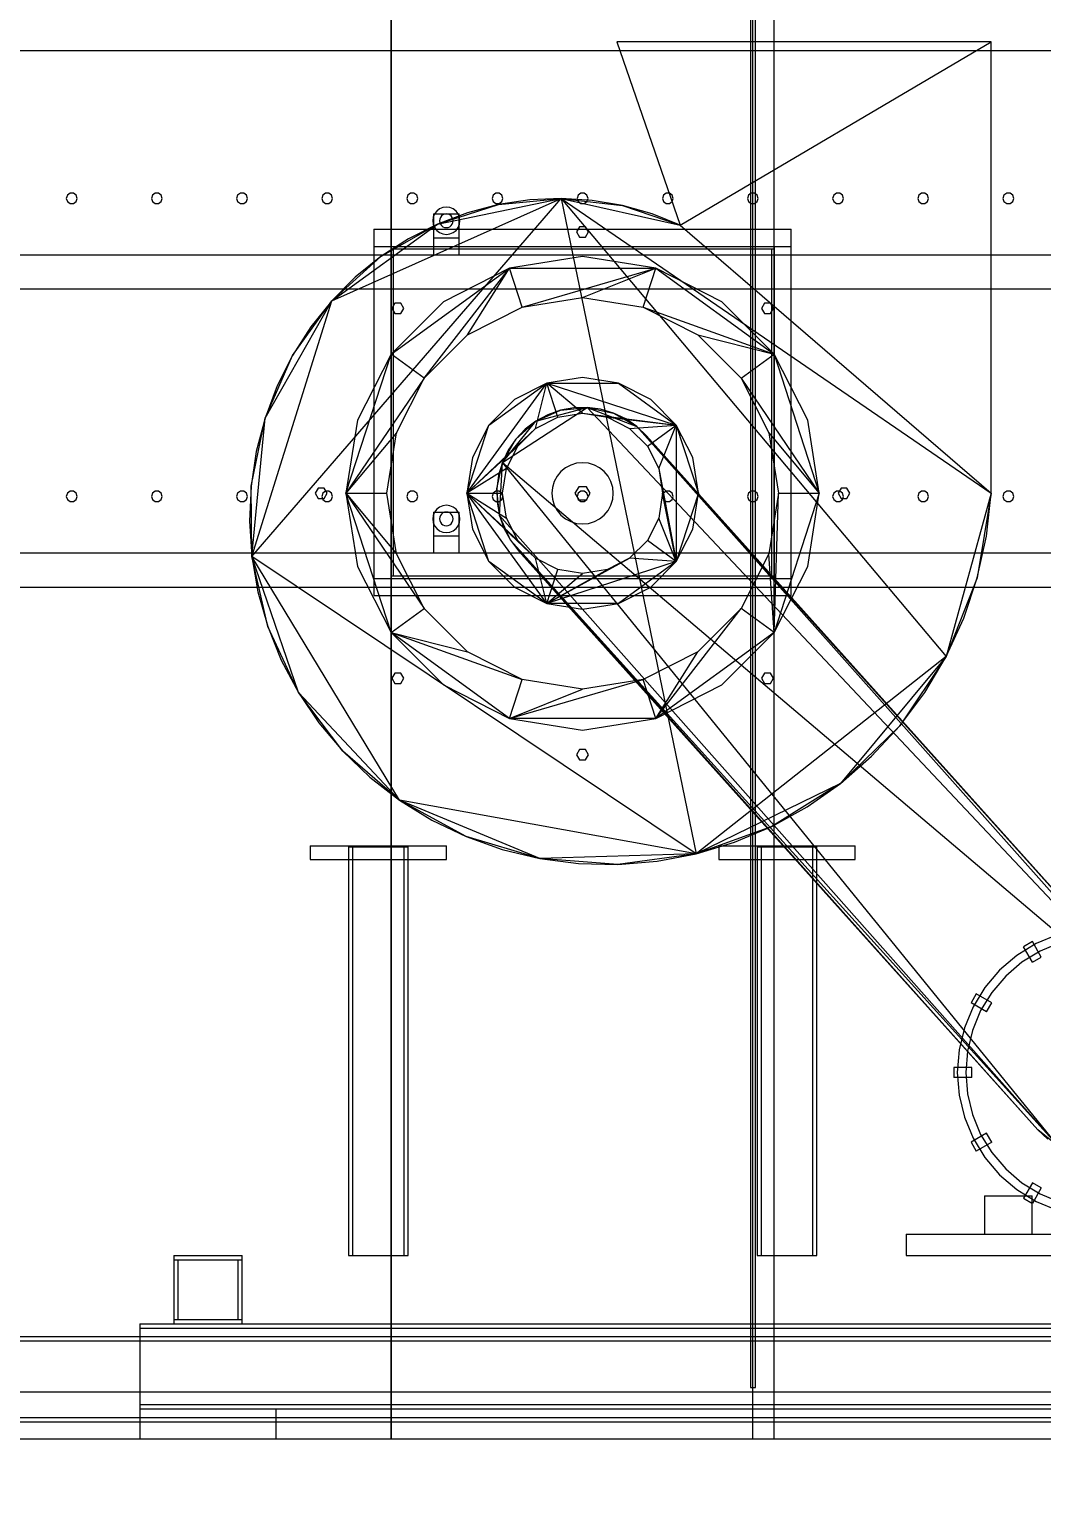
# Model space of a CAD drawing. Header units: millimetres. Extents: x -1970 to 59977, y -50268 to 6837.
# Drawn here: x 51989 to 53179, y -56 to 1655 of the extents above; entities that cross this region are included whole.
import ezdxf

# ---------------------------------------------------------------- set-up
doc = ezdxf.new("R2010")
doc.units = ezdxf.units.MM
for name, color, linetype, lineweight in [('COTAS_O', 1, 'Continuous', 0), ('COTAS_P', 1, 'Continuous', 0), ('lateral_secador', 7, 'Continuous', 0)]:
    doc.layers.add(name, color=color, linetype=linetype, lineweight=lineweight)
doc.dimstyles.new('R19_100', dxfattribs={"dimtxt": 250, "dimasz": 150, "dimexe": 150, "dimexo": 80, "dimgap": 100, "dimtad": 1, "dimtih": 1, "dimtoh": 1, "dimdsep": 46, "dimcen": 0.09, "dimadec": 0, "dimazin": 0, "dimtfac": 1, "dimtdec": 4, "dimtofl": 0, "dimtmove": 0, "dimatfit": 3, "dimfxl": 1, "dimtolj": 1, "dimtzin": 0, "dimarcsym": 0})

# ---------------------------------------------------------------- blocks, each defined once
blk = doc.blocks.new('*D22')
at = {"layer": 'COTAS_O', "color": 0, "lineweight": -2, "transparency": 16777216}
for p, q in [((38839.3, -80), (38839.3, -1050)), ((58839.3, -80), (58839.3, -1050)), ((38989.3, -900), (58689.3, -900))]:
    blk.add_line(p, q, dxfattribs=at)
at = {"layer": 'COTAS_O', "color": 0, "transparency": 16777216}
for points in [[(38989.3, -875), (38989.3, -925), (38839.3, -900)], [(58689.3, -875), (58689.3, -925), (58839.3, -900)]]:
    blk.add_solid(points, dxfattribs=at)
at = {"layer": 'Defpoints', "color": 0, "transparency": 16777216}
for p in [(38839.3, 0), (58839.3, 0), (58839.3, -900)]:
    blk.add_point(p, dxfattribs=at)
blk = doc.blocks.new('*D24')
at = {"layer": 'COTAS_P', "color": 0, "lineweight": -2, "transparency": 16777216}
for p, q in [((112.7, -80), (112.7, -2650)), ((59977.3, -80), (59977.3, -2650)), ((262.7, -2500), (59827.3, -2500))]:
    blk.add_line(p, q, dxfattribs=at)
at = {"layer": 'COTAS_P', "color": 0, "transparency": 16777216}
for points in [[(262.7, -2475), (262.7, -2525), (112.7, -2500)], [(59827.3, -2475), (59827.3, -2525), (59977.3, -2500)]]:
    blk.add_solid(points, dxfattribs=at)
at = {"layer": 'Defpoints', "color": 0, "transparency": 16777216}
for p in [(112.7, 0), (59977.3, 0), (59977.3, -2500)]:
    blk.add_point(p, dxfattribs=at)

msp = doc.modelspace()

# ---------------------------------------------------------------- linework, layer by layer
at = {"layer": 'lateral_secador'}
for p, q in [((52414.253, 0), (52414.253, 2925)), ((52414.253, 2925), (52414.253, 1400)), ((52836.253, 2925), (52836.253, 60)), ((52839.253, 0), (52839.253, 2925)), ((52839.253, 1400), (52839.253, 2925)), ((52842.253, 60), (52842.253, 2925)), ((52864.253, 0), (52864.253, 2925)), ((52864.253, 1400), (52864.253, 2925)), ((39189.253, 1630), (58489.253, 1630)), ((53119.253, 1640), (52679.253, 1640)), ((52679.253, 1640), (52753.83, 1424.797)), ((52753.83, 1424.797), (53119.253, 1640)), ((53119.253, 1110), (53119.253, 1640)), ((52034.116, 1460.082), (52032.903, 1456.35)), ((52032.903, 1456.35), (52034.116, 1452.618)), ((52037.291, 1462.389), (52034.116, 1460.082)), ((52041.215, 1462.389), (52037.291, 1462.389)), ((52044.39, 1460.082), (52041.215, 1462.389)), ((52045.603, 1456.35), (52044.39, 1460.082)), ((52044.39, 1452.618), (52045.603, 1456.35)), ((52134.116, 1460.082), (52132.903, 1456.35)), ((52132.903, 1456.35), (52134.116, 1452.618)), ((52137.291, 1462.389), (52134.116, 1460.082)), ((52141.215, 1462.389), (52137.291, 1462.389)), ((52144.39, 1460.082), (52141.215, 1462.389)), ((52145.603, 1456.35), (52144.39, 1460.082)), ((52144.39, 1452.618), (52145.603, 1456.35)), ((52234.116, 1460.082), (52232.903, 1456.35)), ((52232.903, 1456.35), (52234.116, 1452.618)), ((52237.291, 1462.389), (52234.116, 1460.082)), ((52241.215, 1462.389), (52237.291, 1462.389)), ((52244.39, 1460.082), (52241.215, 1462.389)), ((52245.603, 1456.35), (52244.39, 1460.082)), ((52244.39, 1452.618), (52245.603, 1456.35)), ((52250.884, 1035.68), (52614.034, 1456.166)), ((52334.116, 1460.082), (52332.903, 1456.35)), ((52332.903, 1456.35), (52334.116, 1452.618)), ((52337.291, 1462.389), (52334.116, 1460.082)), ((52341.215, 1462.389), (52337.291, 1462.389)), ((52344.39, 1460.082), (52341.215, 1462.389)), ((52345.603, 1456.35), (52344.39, 1460.082)), ((52344.39, 1452.618), (52345.603, 1456.35)), ((52344.721, 1336.003), (52614.034, 1456.166)), ((52434.116, 1460.082), (52432.903, 1456.35)), ((52432.903, 1456.35), (52434.116, 1452.618)), ((52437.291, 1462.389), (52434.116, 1460.082)), ((52441.215, 1462.389), (52437.291, 1462.389)), ((52444.39, 1460.082), (52441.215, 1462.389)), ((52445.603, 1456.35), (52444.39, 1460.082)), ((52444.39, 1452.618), (52445.603, 1456.35)), ((52468.792, 1426.139), (52614.034, 1456.166)), ((52534.116, 1460.082), (52532.903, 1456.35)), ((52532.903, 1456.35), (52534.116, 1452.618)), ((52537.291, 1462.389), (52534.116, 1460.082)), ((52541.215, 1462.389), (52537.291, 1462.389)), ((52540.439, 1449.018), (52614.034, 1456.166)), ((52544.39, 1460.082), (52541.215, 1462.389)), ((52545.603, 1456.35), (52544.39, 1460.082)), ((52544.39, 1452.618), (52545.603, 1456.35)), ((52614.034, 1456.166), (52577.205, 1454.562)), ((52614.034, 1456.166), (52686.226, 1447.791)), ((52650.511, 1453.878), (52614.034, 1456.166)), ((52614.034, 1456.166), (52753.83, 1424.797)), ((52614.034, 1456.166), (53119.253, 1110)), ((52614.034, 1456.166), (53066.161, 918.439)), ((52614.034, 1456.166), (52772.691, 686.788)), ((52634.116, 1460.082), (52632.903, 1456.35)), ((52632.903, 1456.35), (52634.116, 1452.618)), ((52637.291, 1462.389), (52634.116, 1460.082)), ((52641.215, 1462.389), (52637.291, 1462.389)), ((52644.39, 1460.082), (52641.215, 1462.389)), ((52645.603, 1456.35), (52644.39, 1460.082)), ((52644.39, 1452.618), (52645.603, 1456.35)), ((52734.116, 1460.082), (52732.903, 1456.35)), ((52732.903, 1456.35), (52734.116, 1452.618)), ((52737.291, 1462.389), (52734.116, 1460.082)), ((52741.215, 1462.389), (52737.291, 1462.389)), ((52744.39, 1460.082), (52741.215, 1462.389)), ((52745.603, 1456.35), (52744.39, 1460.082)), ((52744.39, 1452.618), (52745.603, 1456.35)), ((52834.116, 1460.082), (52832.903, 1456.35)), ((52832.903, 1456.35), (52834.116, 1452.618)), ((52837.291, 1462.389), (52834.116, 1460.082)), ((52841.215, 1462.389), (52837.291, 1462.389)), ((52844.39, 1460.082), (52841.215, 1462.389)), ((52845.603, 1456.35), (52844.39, 1460.082)), ((52844.39, 1452.618), (52845.603, 1456.35)), ((52934.116, 1460.082), (52932.903, 1456.35)), ((52932.903, 1456.35), (52934.116, 1452.618)), ((52937.291, 1462.389), (52934.116, 1460.082)), ((52941.215, 1462.389), (52937.291, 1462.389)), ((52944.39, 1460.082), (52941.215, 1462.389)), ((52945.603, 1456.35), (52944.39, 1460.082)), ((52944.39, 1452.618), (52945.603, 1456.35)), ((53034.116, 1460.082), (53032.903, 1456.35)), ((53032.903, 1456.35), (53034.116, 1452.618)), ((53037.291, 1462.389), (53034.116, 1460.082)), ((53041.215, 1462.389), (53037.291, 1462.389)), ((53044.39, 1460.082), (53041.215, 1462.389)), ((53045.603, 1456.35), (53044.39, 1460.082)), ((53044.39, 1452.618), (53045.603, 1456.35)), ((53134.116, 1460.082), (53132.903, 1456.35)), ((53132.903, 1456.35), (53134.116, 1452.618)), ((53137.291, 1462.389), (53134.116, 1460.082)), ((53141.215, 1462.389), (53137.291, 1462.389)), ((53144.39, 1460.082), (53141.215, 1462.389)), ((53145.603, 1456.35), (53144.39, 1460.082)), ((53144.39, 1452.618), (53145.603, 1456.35)), ((52034.116, 1452.618), (52037.291, 1450.311)), ((52037.291, 1450.311), (52041.215, 1450.311)), ((52041.215, 1450.311), (52044.39, 1452.618)), ((52134.116, 1452.618), (52137.291, 1450.311)), ((52137.291, 1450.311), (52141.215, 1450.311)), ((52141.215, 1450.311), (52144.39, 1452.618)), ((52234.116, 1452.618), (52237.291, 1450.311)), ((52237.291, 1450.311), (52241.215, 1450.311)), ((52241.215, 1450.311), (52244.39, 1452.618)), ((52334.116, 1452.618), (52337.291, 1450.311)), ((52337.291, 1450.311), (52341.215, 1450.311)), ((52341.215, 1450.311), (52344.39, 1452.618)), ((52434.116, 1452.618), (52437.291, 1450.311)), ((52437.291, 1450.311), (52441.215, 1450.311)), ((52441.215, 1450.311), (52444.39, 1452.618)), ((52465.397, 1438), (52463.798, 1434.141)), ((52464.253, 1438), (52494.253, 1438)), ((52464.253, 1438), (52464.253, 1410)), ((52467.939, 1441.314), (52465.397, 1438)), ((52471.253, 1443.856), (52467.939, 1441.314)), ((52468.792, 1426.139), (52540.439, 1449.018)), ((52504.159, 1439.529), (52468.792, 1426.139)), ((52475.112, 1445.455), (52471.253, 1443.856)), ((52479.253, 1446), (52475.112, 1445.455)), ((52477.182, 1437.727), (52475.253, 1436.928)), ((52479.253, 1438), (52477.182, 1437.727)), ((52483.394, 1445.455), (52479.253, 1446)), ((52481.324, 1437.727), (52479.253, 1438)), ((52483.253, 1436.928), (52481.324, 1437.727)), ((52487.253, 1443.856), (52483.394, 1445.455)), ((52490.567, 1441.314), (52487.253, 1443.856)), ((52493.109, 1438), (52490.567, 1441.314)), ((52494.708, 1434.141), (52493.109, 1438)), ((52494.253, 1410), (52494.253, 1438)), ((52540.439, 1449.018), (52504.159, 1439.529)), ((52534.116, 1452.618), (52537.291, 1450.311)), ((52537.291, 1450.311), (52541.215, 1450.311)), ((52577.205, 1454.562), (52540.439, 1449.018)), ((52541.215, 1450.311), (52544.39, 1452.618)), ((52634.116, 1452.618), (52637.291, 1450.311)), ((52637.291, 1450.311), (52641.215, 1450.311)), ((52641.215, 1450.311), (52644.39, 1452.618)), ((52686.226, 1447.791), (52650.511, 1453.878)), ((52686.226, 1447.791), (52753.83, 1424.797)), ((52720.789, 1438.04), (52686.226, 1447.791)), ((52753.83, 1424.797), (52720.789, 1438.04)), ((52734.116, 1452.618), (52737.291, 1450.311)), ((52737.291, 1450.311), (52741.215, 1450.311)), ((52741.215, 1450.311), (52744.39, 1452.618)), ((52834.116, 1452.618), (52837.291, 1450.311)), ((52837.291, 1450.311), (52841.215, 1450.311)), ((52841.215, 1450.311), (52844.39, 1452.618)), ((52934.116, 1452.618), (52937.291, 1450.311)), ((52937.291, 1450.311), (52941.215, 1450.311)), ((52941.215, 1450.311), (52944.39, 1452.618)), ((53034.116, 1452.618), (53037.291, 1450.311)), ((53037.291, 1450.311), (53041.215, 1450.311)), ((53041.215, 1450.311), (53044.39, 1452.618)), ((53134.116, 1452.618), (53137.291, 1450.311)), ((53137.291, 1450.311), (53141.215, 1450.311)), ((53141.215, 1450.311), (53144.39, 1452.618)), ((52344.721, 1336.003), (52468.792, 1426.139)), ((52402.474, 1388.051), (52468.792, 1426.139)), ((52468.792, 1426.139), (52434.76, 1408.935)), ((52463.798, 1434.141), (52463.253, 1430)), ((52463.253, 1430), (52463.798, 1425.859)), ((52463.798, 1425.859), (52465.397, 1422)), ((52465.397, 1422), (52467.939, 1418.686)), ((52471.526, 1432.071), (52471.253, 1430)), ((52471.253, 1430), (52471.526, 1427.929)), ((52472.325, 1434), (52471.526, 1432.071)), ((52471.526, 1427.929), (52472.325, 1426)), ((52473.596, 1435.657), (52472.325, 1434)), ((52472.325, 1426), (52473.596, 1424.343)), ((52475.253, 1436.928), (52473.596, 1435.657)), ((52473.596, 1424.343), (52475.253, 1423.072)), ((52475.253, 1423.072), (52477.182, 1422.273)), ((52477.182, 1422.273), (52479.253, 1422)), ((52479.253, 1422), (52481.324, 1422.273)), ((52481.324, 1422.273), (52483.253, 1423.072)), ((52484.91, 1435.657), (52483.253, 1436.928)), ((52483.253, 1423.072), (52484.91, 1424.343)), ((52486.181, 1434), (52484.91, 1435.657)), ((52484.91, 1424.343), (52486.181, 1426)), ((52486.98, 1432.071), (52486.181, 1434)), ((52486.181, 1426), (52486.98, 1427.929)), ((52487.253, 1430), (52486.98, 1432.071)), ((52486.98, 1427.929), (52487.253, 1430)), ((52490.567, 1418.686), (52493.109, 1422)), ((52493.109, 1422), (52494.708, 1425.859)), ((52495.253, 1430), (52494.708, 1434.141)), ((52494.708, 1425.859), (52495.253, 1430)), ((52635.753, 1423.062), (52632.253, 1417)), ((52642.753, 1423.062), (52635.753, 1423.062)), ((52646.253, 1417), (52642.753, 1423.062)), ((52753.83, 1424.797), (53119.253, 1110)), ((52394.253, 1420), (52884.253, 1420)), ((52394.253, 1420), (52394.253, 1400)), ((52434.76, 1408.935), (52402.474, 1388.051)), ((52464.253, 1410), (52494.253, 1410)), ((52464.253, 1410), (52464.253, 1390)), ((52467.939, 1418.686), (52471.253, 1416.144)), ((52471.253, 1416.144), (52475.112, 1414.545)), ((52475.112, 1414.545), (52479.253, 1414)), ((52479.253, 1414), (52483.394, 1414.545)), ((52483.394, 1414.545), (52487.253, 1416.144)), ((52487.253, 1416.144), (52490.567, 1418.686)), ((52494.253, 1390), (52494.253, 1410)), ((52632.253, 1417), (52635.753, 1410.938)), ((52635.753, 1410.938), (52642.753, 1410.938)), ((52642.753, 1410.938), (52646.253, 1417)), ((52884.253, 1400), (52884.253, 1420)), ((39189.253, 1390), (58489.253, 1390)), ((52344.721, 1336.003), (52402.474, 1388.051)), ((52402.474, 1388.051), (52372.333, 1363.666)), ((52394.253, 1400), (52884.253, 1400)), ((52394.253, 1400), (52414.253, 1400)), ((52394.253, 1400), (52394.253, 1010)), ((52414.253, 1400), (52839.253, 1400)), ((52414.253, 1400), (52864.253, 1400)), ((52414.253, 1400), (52414.253, 1397)), ((52414.253, 1010), (52414.253, 1400)), ((52414.253, 1397), (52864.253, 1397)), ((52414.253, 1397), (52417.253, 1397)), ((52414.253, 1397), (52414.253, 1013)), ((52417.253, 1013), (52417.253, 1397)), ((52464.253, 1390), (52494.253, 1390)), ((52639.253, 1388), (52553.347, 1374.394)), ((52725.159, 1374.394), (52639.253, 1388)), ((52839.253, 1400), (52864.253, 1400)), ((52861.253, 1397), (52864.253, 1397)), ((52861.253, 1397), (52861.253, 1013)), ((52864.253, 1397), (52864.253, 1400)), ((52864.253, 1400), (52884.253, 1400)), ((52864.253, 1400), (52864.253, 1010)), ((52864.253, 1013), (52864.253, 1397)), ((52884.253, 1010), (52884.253, 1400)), ((52414.347, 1273.404), (52553.347, 1374.394)), ((52453.179, 1245.191), (52553.347, 1374.394)), ((52553.347, 1374.394), (52475.849, 1334.907)), ((52504.063, 1296.074), (52553.347, 1374.394)), ((52553.347, 1374.394), (52725.159, 1374.394)), ((52568.179, 1328.743), (52553.347, 1374.394)), ((52568.179, 1328.743), (52725.159, 1374.394)), ((52639.253, 1340), (52725.159, 1374.394)), ((52710.327, 1328.743), (52725.159, 1374.394)), ((52725.159, 1374.394), (52864.159, 1273.404)), ((52802.657, 1334.907), (52725.159, 1374.394)), ((52372.333, 1363.666), (52344.721, 1336.003)), ((39189.253, 1350), (58489.253, 1350)), ((52250.884, 1035.68), (52344.721, 1336.003)), ((52266.252, 1198.403), (52344.721, 1336.003)), ((52298.48, 1271.933), (52344.721, 1336.003)), ((52344.721, 1336.003), (52319.992, 1305.324)), ((52568.179, 1328.743), (52639.253, 1340)), ((52639.253, 1340), (52710.327, 1328.743)), ((52475.849, 1334.907), (52414.347, 1273.404)), ((52418.671, 1333.144), (52415.171, 1327.082)), ((52415.171, 1327.082), (52418.671, 1321.02)), ((52425.671, 1333.144), (52418.671, 1333.144)), ((52418.671, 1321.02), (52425.671, 1321.02)), ((52429.171, 1327.082), (52425.671, 1333.144)), ((52425.671, 1321.02), (52429.171, 1327.082)), ((52504.063, 1296.074), (52568.179, 1328.743)), ((52710.327, 1328.743), (52864.159, 1273.404)), ((52710.327, 1328.743), (52774.443, 1296.074)), ((52864.159, 1273.404), (52802.657, 1334.907)), ((52852.835, 1333.144), (52849.335, 1327.082)), ((52849.335, 1327.082), (52852.835, 1321.02)), ((52859.835, 1333.144), (52852.835, 1333.144)), ((52852.835, 1321.02), (52859.835, 1321.02)), ((52863.335, 1327.082), (52859.835, 1333.144)), ((52859.835, 1321.02), (52863.335, 1327.082)), ((52319.992, 1305.324), (52298.48, 1271.933)), ((52453.179, 1245.191), (52504.063, 1296.074)), ((52774.443, 1296.074), (52864.159, 1273.404)), ((52774.443, 1296.074), (52825.327, 1245.191)), ((52266.252, 1198.403), (52298.48, 1271.933)), ((52298.48, 1271.933), (52280.479, 1236.168)), ((52361.253, 1110), (52414.347, 1273.404)), ((52414.347, 1273.404), (52374.859, 1195.907)), ((52453.179, 1245.191), (52414.347, 1273.404)), ((52825.327, 1245.191), (52864.159, 1273.404)), ((52864.159, 1273.404), (52917.253, 1110)), ((52903.647, 1195.907), (52864.159, 1273.404)), ((52280.479, 1236.168), (52266.252, 1198.403)), ((52453.179, 1245.191), (52361.253, 1110)), ((52420.51, 1181.074), (52453.179, 1245.191)), ((52503.253, 1110), (52597.227, 1239.344)), ((52529.227, 1189.939), (52597.227, 1239.344)), ((52597.227, 1239.344), (52559.314, 1220.026)), ((52584.001, 1186.048), (52597.227, 1239.344)), ((52639.253, 1246), (52597.227, 1239.344)), ((52597.227, 1239.344), (52681.279, 1239.344)), ((52597.227, 1239.344), (52749.279, 1189.939)), ((52610.205, 1199.399), (52597.227, 1239.344)), ((52639.253, 1204), (52597.227, 1239.344)), ((52681.279, 1239.344), (52639.253, 1246)), ((52681.279, 1239.344), (52749.279, 1189.939)), ((52719.191, 1220.026), (52681.279, 1239.344)), ((52825.327, 1245.191), (52917.253, 1110)), ((52825.327, 1245.191), (52857.996, 1181.074)), ((52559.314, 1220.026), (52529.227, 1189.939)), ((52749.279, 1189.939), (52719.191, 1220.026)), ((52249.971, 1118.494), (52266.252, 1198.403)), ((52250.884, 1035.68), (52266.252, 1198.403)), ((52266.252, 1198.403), (52256.023, 1159.036)), ((52545.028, 1146.37), (52644.726, 1210.852)), ((52584.001, 1186.048), (52610.205, 1199.399)), ((52584.401, 1194.807), (52644.726, 1210.852)), ((52584.401, 1194.807), (52613.293, 1207.607)), ((52598.344, 1202.344), (52584.401, 1194.807)), ((52613.293, 1207.607), (52598.344, 1202.344)), ((52610.205, 1199.399), (52639.253, 1204)), ((52613.293, 1207.607), (52644.726, 1210.852)), ((52628.882, 1210.466), (52613.293, 1207.607)), ((52644.726, 1210.852), (52628.882, 1210.466)), ((52639.253, 1204), (52749.279, 1189.939)), ((52639.253, 1204), (52668.301, 1199.399)), ((52644.726, 1210.852), (52675.622, 1204.224)), ((52660.435, 1208.754), (52644.726, 1210.852)), ((52644.726, 1210.852), (52702.959, 1188.374)), ((52644.726, 1210.852), (53341.597, 470.91)), ((52675.622, 1204.224), (52660.435, 1208.754)), ((52668.301, 1199.399), (52749.279, 1189.939)), ((52668.301, 1199.399), (52694.505, 1186.048)), ((52675.622, 1204.224), (52702.959, 1188.374)), ((52689.915, 1197.375), (52675.622, 1204.224)), ((52374.859, 1195.907), (52361.253, 1110)), ((52420.51, 1181.074), (52361.253, 1110)), ((52409.253, 1110), (52420.51, 1181.074)), ((52503.253, 1110), (52529.227, 1189.939)), ((52584.001, 1186.048), (52503.253, 1110)), ((52529.227, 1189.939), (52509.909, 1152.026)), ((52545.028, 1146.37), (52584.401, 1194.807)), ((52560.879, 1173.707), (52584.401, 1194.807)), ((52571.81, 1185.183), (52560.879, 1173.707)), ((52563.205, 1165.252), (52584.001, 1186.048)), ((52584.401, 1194.807), (52571.81, 1185.183)), ((52702.959, 1188.374), (52689.915, 1197.375)), ((52694.505, 1186.048), (52749.279, 1189.939)), ((52694.505, 1186.048), (52715.301, 1165.252)), ((52702.959, 1188.374), (53324.436, 497.443)), ((52714.436, 1177.443), (52702.959, 1188.374)), ((52702.959, 1188.374), (53341.597, 470.91)), ((52715.301, 1165.252), (52749.279, 1189.939)), ((52728.652, 1139.048), (52749.279, 1189.939)), ((52749.279, 1189.939), (52775.253, 1110)), ((52768.597, 1152.026), (52749.279, 1189.939)), ((52749.279, 1189.939), (52749.279, 1030.061)), ((52857.996, 1181.074), (52917.253, 1110)), ((52857.996, 1181.074), (52869.253, 1110)), ((52917.253, 1110), (52903.647, 1195.907)), ((52563.205, 1165.252), (52503.253, 1110)), ((52545.028, 1146.37), (52560.879, 1173.707)), ((52549.854, 1139.048), (52563.205, 1165.252)), ((52560.879, 1173.707), (52551.878, 1160.662)), ((53324.436, 497.443), (52714.436, 1177.443)), ((52715.301, 1165.252), (52728.652, 1139.048)), ((52256.023, 1159.036), (52249.971, 1118.494)), ((52509.909, 1152.026), (52503.253, 1110)), ((52551.878, 1160.662), (52545.028, 1146.37)), ((52775.253, 1110), (52768.597, 1152.026)), ((52549.854, 1139.048), (52503.253, 1110)), ((52538.401, 1115.473), (52545.028, 1146.37)), ((52540.499, 1131.182), (52538.401, 1115.473)), ((52545.028, 1146.37), (52540.499, 1131.182)), ((52541.647, 1084.04), (52545.028, 1146.37)), ((53198.591, 342.625), (52545.028, 1146.37)), ((52545.028, 1146.37), (53341.597, 470.91)), ((52545.253, 1110), (52549.854, 1139.048)), ((52609.32, 1130.001), (52605.993, 1123.777)), ((52613.797, 1135.456), (52609.32, 1130.001)), ((52619.252, 1139.933), (52613.797, 1135.456)), ((52625.476, 1143.26), (52619.252, 1139.933)), ((52632.23, 1145.308), (52625.476, 1143.26)), ((52639.253, 1146), (52632.23, 1145.308)), ((52646.276, 1145.308), (52639.253, 1146)), ((52653.03, 1143.26), (52646.276, 1145.308)), ((52659.253, 1139.933), (52653.03, 1143.26)), ((52664.709, 1135.456), (52659.253, 1139.933)), ((52669.186, 1130.001), (52664.709, 1135.456)), ((52672.513, 1123.777), (52669.186, 1130.001)), ((52728.652, 1139.048), (52749.279, 1030.061)), ((52728.652, 1139.048), (52733.253, 1110)), ((52249.971, 1118.494), (52248.229, 1077.222)), ((52250.884, 1035.68), (52249.971, 1118.494)), ((52328.753, 1116.062), (52325.253, 1110)), ((52335.753, 1116.062), (52328.753, 1116.062)), ((52339.253, 1110), (52335.753, 1116.062)), ((52541.647, 1084.04), (52538.401, 1115.473)), ((52538.401, 1115.473), (52538.787, 1099.629)), ((52603.945, 1117.023), (52603.253, 1110)), ((52605.993, 1123.777), (52603.945, 1117.023)), ((52634.753, 1117.794), (52630.253, 1110)), ((52643.753, 1117.794), (52634.753, 1117.794)), ((52648.253, 1110), (52643.753, 1117.794)), ((52674.561, 1117.023), (52672.513, 1123.777)), ((52675.253, 1110), (52674.561, 1117.023)), ((52942.753, 1116.062), (52939.253, 1110)), ((52949.753, 1116.062), (52942.753, 1116.062)), ((52953.253, 1110), (52949.753, 1116.062)), ((52034.116, 1110.082), (52032.903, 1106.35)), ((52032.903, 1106.35), (52034.116, 1102.618)), ((52037.291, 1112.389), (52034.116, 1110.082)), ((52034.116, 1102.618), (52037.291, 1100.311)), ((52041.215, 1112.389), (52037.291, 1112.389)), ((52037.291, 1100.311), (52041.215, 1100.311)), ((52044.39, 1110.082), (52041.215, 1112.389)), ((52041.215, 1100.311), (52044.39, 1102.618)), ((52045.603, 1106.35), (52044.39, 1110.082)), ((52044.39, 1102.618), (52045.603, 1106.35)), ((52134.116, 1110.082), (52132.903, 1106.35)), ((52132.903, 1106.35), (52134.116, 1102.618)), ((52137.291, 1112.389), (52134.116, 1110.082)), ((52134.116, 1102.618), (52137.291, 1100.311)), ((52141.215, 1112.389), (52137.291, 1112.389)), ((52137.291, 1100.311), (52141.215, 1100.311)), ((52144.39, 1110.082), (52141.215, 1112.389)), ((52141.215, 1100.311), (52144.39, 1102.618)), ((52145.603, 1106.35), (52144.39, 1110.082)), ((52144.39, 1102.618), (52145.603, 1106.35)), ((52234.116, 1110.082), (52232.903, 1106.35)), ((52232.903, 1106.35), (52234.116, 1102.618)), ((52237.291, 1112.389), (52234.116, 1110.082)), ((52234.116, 1102.618), (52237.291, 1100.311)), ((52241.215, 1112.389), (52237.291, 1112.389)), ((52237.291, 1100.311), (52241.215, 1100.311)), ((52244.39, 1110.082), (52241.215, 1112.389)), ((52241.215, 1100.311), (52244.39, 1102.618)), ((52245.603, 1106.35), (52244.39, 1110.082)), ((52244.39, 1102.618), (52245.603, 1106.35)), ((52325.253, 1110), (52328.753, 1103.938)), ((52328.753, 1103.938), (52335.753, 1103.938)), ((52334.116, 1110.082), (52332.903, 1106.35)), ((52332.903, 1106.35), (52334.116, 1102.618)), ((52337.291, 1112.389), (52334.116, 1110.082)), ((52334.116, 1102.618), (52337.291, 1100.311)), ((52335.753, 1103.938), (52339.253, 1110)), ((52341.215, 1112.389), (52337.291, 1112.389)), ((52337.291, 1100.311), (52341.215, 1100.311)), ((52344.39, 1110.082), (52341.215, 1112.389)), ((52341.215, 1100.311), (52344.39, 1102.618)), ((52345.603, 1106.35), (52344.39, 1110.082)), ((52344.39, 1102.618), (52345.603, 1106.35)), ((52361.253, 1110), (52409.253, 1110)), ((52361.253, 1110), (52420.51, 1038.926)), ((52414.347, 946.596), (52361.253, 1110)), ((52361.253, 1110), (52374.859, 1024.093)), ((52361.253, 1110), (52453.179, 974.809)), ((52420.51, 1038.926), (52409.253, 1110)), ((52434.116, 1110.082), (52432.903, 1106.35)), ((52432.903, 1106.35), (52434.116, 1102.618)), ((52437.291, 1112.389), (52434.116, 1110.082)), ((52434.116, 1102.618), (52437.291, 1100.311)), ((52441.215, 1112.389), (52437.291, 1112.389)), ((52437.291, 1100.311), (52441.215, 1100.311)), ((52444.39, 1110.082), (52441.215, 1112.389)), ((52441.215, 1100.311), (52444.39, 1102.618)), ((52445.603, 1106.35), (52444.39, 1110.082)), ((52444.39, 1102.618), (52445.603, 1106.35)), ((52475.112, 1095.455), (52471.253, 1093.856)), ((52479.253, 1096), (52475.112, 1095.455)), ((52483.394, 1095.455), (52479.253, 1096)), ((52487.253, 1093.856), (52483.394, 1095.455)), ((52503.253, 1110), (52545.253, 1110)), ((52503.253, 1110), (52549.854, 1080.952)), ((52529.227, 1030.061), (52503.253, 1110)), ((52503.253, 1110), (52509.909, 1067.974)), ((52503.253, 1110), (52563.205, 1054.748)), ((52597.227, 980.656), (52503.253, 1110)), ((52503.253, 1110), (52584.001, 1033.952)), ((52534.116, 1110.082), (52532.903, 1106.35)), ((52532.903, 1106.35), (52534.116, 1102.618)), ((52537.291, 1112.389), (52534.116, 1110.082)), ((52534.116, 1102.618), (52537.291, 1100.311)), ((52541.215, 1112.389), (52537.291, 1112.389)), ((52537.291, 1100.311), (52541.215, 1100.311)), ((52538.787, 1099.629), (52541.647, 1084.04)), ((52544.39, 1110.082), (52541.215, 1112.389)), ((52541.215, 1100.311), (52544.39, 1102.618)), ((52545.603, 1106.35), (52544.39, 1110.082)), ((52544.39, 1102.618), (52545.603, 1106.35)), ((52549.854, 1080.952), (52545.253, 1110)), ((52603.253, 1110), (52603.945, 1102.977)), ((52603.945, 1102.977), (52605.993, 1096.223)), ((52605.993, 1096.223), (52609.32, 1089.999)), ((52630.253, 1110), (52634.753, 1102.206)), ((52634.116, 1110.082), (52632.903, 1106.35)), ((52632.903, 1106.35), (52634.116, 1102.618)), ((52637.291, 1112.389), (52634.116, 1110.082)), ((52634.116, 1102.618), (52637.291, 1100.311)), ((52634.753, 1102.206), (52643.753, 1102.206)), ((52641.215, 1112.389), (52637.291, 1112.389)), ((52637.291, 1100.311), (52641.215, 1100.311)), ((52644.39, 1110.082), (52641.215, 1112.389)), ((52641.215, 1100.311), (52644.39, 1102.618)), ((52643.753, 1102.206), (52648.253, 1110)), ((52645.603, 1106.35), (52644.39, 1110.082)), ((52644.39, 1102.618), (52645.603, 1106.35)), ((52669.186, 1089.999), (52672.513, 1096.223)), ((52672.513, 1096.223), (52674.561, 1102.977)), ((52674.561, 1102.977), (52675.253, 1110)), ((52733.253, 1110), (52728.652, 1080.952)), ((52734.116, 1110.082), (52732.903, 1106.35)), ((52732.903, 1106.35), (52734.116, 1102.618)), ((52749.279, 1030.061), (52733.253, 1110)), ((52737.291, 1112.389), (52734.116, 1110.082)), ((52734.116, 1102.618), (52737.291, 1100.311)), ((52741.215, 1112.389), (52737.291, 1112.389)), ((52737.291, 1100.311), (52741.215, 1100.311)), ((52744.39, 1110.082), (52741.215, 1112.389)), ((52741.215, 1100.311), (52744.39, 1102.618)), ((52745.603, 1106.35), (52744.39, 1110.082)), ((52744.39, 1102.618), (52745.603, 1106.35)), ((52775.253, 1110), (52749.279, 1030.061)), ((52768.597, 1067.974), (52775.253, 1110)), ((52834.116, 1110.082), (52832.903, 1106.35)), ((52832.903, 1106.35), (52834.116, 1102.618)), ((52837.291, 1112.389), (52834.116, 1110.082)), ((52834.116, 1102.618), (52837.291, 1100.311)), ((52841.215, 1112.389), (52837.291, 1112.389)), ((52837.291, 1100.311), (52841.215, 1100.311)), ((52844.39, 1110.082), (52841.215, 1112.389)), ((52841.215, 1100.311), (52844.39, 1102.618)), ((52845.603, 1106.35), (52844.39, 1110.082)), ((52844.39, 1102.618), (52845.603, 1106.35)), ((52869.253, 1110), (52857.996, 1038.926)), ((52917.253, 1110), (52864.159, 946.596)), ((52864.159, 946.596), (52869.253, 1110)), ((52869.253, 1110), (52917.253, 1110)), ((52903.647, 1024.093), (52917.253, 1110)), ((52934.116, 1110.082), (52932.903, 1106.35)), ((52932.903, 1106.35), (52934.116, 1102.618)), ((52937.291, 1112.389), (52934.116, 1110.082)), ((52934.116, 1102.618), (52937.291, 1100.311)), ((52941.215, 1112.389), (52937.291, 1112.389)), ((52937.291, 1100.311), (52941.215, 1100.311)), ((52939.253, 1110), (52942.753, 1103.938)), ((52944.39, 1110.082), (52941.215, 1112.389)), ((52941.215, 1100.311), (52944.39, 1102.618)), ((52942.753, 1103.938), (52949.753, 1103.938)), ((52945.603, 1106.35), (52944.39, 1110.082)), ((52944.39, 1102.618), (52945.603, 1106.35)), ((52949.753, 1103.938), (52953.253, 1110)), ((53034.116, 1110.082), (53032.903, 1106.35)), ((53032.903, 1106.35), (53034.116, 1102.618)), ((53037.291, 1112.389), (53034.116, 1110.082)), ((53034.116, 1102.618), (53037.291, 1100.311)), ((53041.215, 1112.389), (53037.291, 1112.389)), ((53037.291, 1100.311), (53041.215, 1100.311)), ((53044.39, 1110.082), (53041.215, 1112.389)), ((53041.215, 1100.311), (53044.39, 1102.618)), ((53045.603, 1106.35), (53044.39, 1110.082)), ((53044.39, 1102.618), (53045.603, 1106.35)), ((53119.253, 1110), (53066.161, 918.439)), ((53119.253, 1110), (53102.71, 1010.784)), ((53113.583, 1059.797), (53119.253, 1110)), ((53134.116, 1110.082), (53132.903, 1106.35)), ((53132.903, 1106.35), (53134.116, 1102.618)), ((53137.291, 1112.389), (53134.116, 1110.082)), ((53134.116, 1102.618), (53137.291, 1100.311)), ((53141.215, 1112.389), (53137.291, 1112.389)), ((53137.291, 1100.311), (53141.215, 1100.311)), ((53144.39, 1110.082), (53141.215, 1112.389)), ((53141.215, 1100.311), (53144.39, 1102.618)), ((53145.603, 1106.35), (53144.39, 1110.082)), ((53144.39, 1102.618), (53145.603, 1106.35)), ((52463.798, 1084.141), (52463.253, 1080)), ((52463.253, 1080), (52463.798, 1075.859)), ((52465.397, 1088), (52463.798, 1084.141)), ((52464.253, 1088), (52494.253, 1088)), ((52464.253, 1088), (52464.253, 1060)), ((52467.939, 1091.314), (52465.397, 1088)), ((52471.253, 1093.856), (52467.939, 1091.314)), ((52471.526, 1082.071), (52471.253, 1080)), ((52471.253, 1080), (52471.526, 1077.929)), ((52472.325, 1084), (52471.526, 1082.071)), ((52473.596, 1085.657), (52472.325, 1084)), ((52475.253, 1086.928), (52473.596, 1085.657)), ((52477.182, 1087.727), (52475.253, 1086.928)), ((52479.253, 1088), (52477.182, 1087.727)), ((52481.324, 1087.727), (52479.253, 1088)), ((52483.253, 1086.928), (52481.324, 1087.727)), ((52484.91, 1085.657), (52483.253, 1086.928)), ((52486.181, 1084), (52484.91, 1085.657)), ((52486.98, 1082.071), (52486.181, 1084)), ((52487.253, 1080), (52486.98, 1082.071)), ((52486.98, 1077.929), (52487.253, 1080)), ((52490.567, 1091.314), (52487.253, 1093.856)), ((52493.109, 1088), (52490.567, 1091.314)), ((52494.708, 1084.141), (52493.109, 1088)), ((52494.253, 1060), (52494.253, 1088)), ((52495.253, 1080), (52494.708, 1084.141)), ((52494.708, 1075.859), (52495.253, 1080)), ((52554.445, 1055.148), (52541.647, 1084.04)), ((52541.647, 1084.04), (52546.909, 1069.09)), ((53198.591, 342.625), (52541.647, 1084.04)), ((52563.205, 1054.748), (52549.854, 1080.952)), ((52609.32, 1089.999), (52613.797, 1084.544)), ((52613.797, 1084.544), (52619.252, 1080.067)), ((52619.252, 1080.067), (52625.476, 1076.74)), ((52653.03, 1076.74), (52659.253, 1080.067)), ((52659.253, 1080.067), (52664.709, 1084.544)), ((52664.709, 1084.544), (52669.186, 1089.999)), ((52728.652, 1080.952), (52715.301, 1054.748)), ((52749.279, 1030.061), (52728.652, 1080.952)), ((52248.229, 1077.222), (52250.884, 1035.68)), ((52463.798, 1075.859), (52465.397, 1072)), ((52465.397, 1072), (52467.939, 1068.686)), ((52467.939, 1068.686), (52471.253, 1066.144)), ((52471.253, 1066.144), (52475.112, 1064.545)), ((52471.526, 1077.929), (52472.325, 1076)), ((52472.325, 1076), (52473.596, 1074.343)), ((52473.596, 1074.343), (52475.253, 1073.072)), ((52475.112, 1064.545), (52479.253, 1064)), ((52475.253, 1073.072), (52477.182, 1072.273)), ((52477.182, 1072.273), (52479.253, 1072)), ((52479.253, 1072), (52481.324, 1072.273)), ((52479.253, 1064), (52483.394, 1064.545)), ((52481.324, 1072.273), (52483.253, 1073.072)), ((52483.253, 1073.072), (52484.91, 1074.343)), ((52483.394, 1064.545), (52487.253, 1066.144)), ((52484.91, 1074.343), (52486.181, 1076)), ((52486.181, 1076), (52486.98, 1077.929)), ((52487.253, 1066.144), (52490.567, 1068.686)), ((52490.567, 1068.686), (52493.109, 1072)), ((52493.109, 1072), (52494.708, 1075.859)), ((52509.909, 1067.974), (52529.227, 1030.061)), ((52546.909, 1069.09), (52554.445, 1055.148)), ((52625.476, 1076.74), (52632.23, 1074.692)), ((52632.23, 1074.692), (52639.253, 1074)), ((52639.253, 1074), (52646.276, 1074.692)), ((52646.276, 1074.692), (52653.03, 1076.74)), ((52749.279, 1030.061), (52768.597, 1067.974)), ((52464.253, 1060), (52494.253, 1060)), ((52464.253, 1060), (52464.253, 1040)), ((52494.253, 1040), (52494.253, 1060)), ((53174.07, 362.557), (52554.445, 1055.148)), ((52554.445, 1055.148), (52564.07, 1042.557)), ((53198.591, 342.625), (52554.445, 1055.148)), ((52584.001, 1033.952), (52563.205, 1054.748)), ((52715.301, 1054.748), (52694.505, 1033.952)), ((52749.279, 1030.061), (52715.301, 1054.748)), ((53102.71, 1010.784), (53113.583, 1059.797)), ((39189.253, 1040), (58489.253, 1040)), ((52269.481, 953.675), (52250.884, 1035.68)), ((52250.884, 1035.68), (52257.972, 994.34)), ((52305.448, 876.268), (52250.884, 1035.68)), ((52424.198, 749.72), (52250.884, 1035.68)), ((52772.691, 686.788), (52250.884, 1035.68)), ((52453.179, 974.809), (52420.51, 1038.926)), ((52464.253, 1040), (52494.253, 1040)), ((52597.227, 980.656), (52529.227, 1030.061)), ((52529.227, 1030.061), (52559.314, 999.974)), ((52564.07, 1042.557), (53174.07, 362.557)), ((52597.227, 980.656), (52584.001, 1033.952)), ((52610.205, 1020.601), (52584.001, 1033.952)), ((52597.227, 980.656), (52694.505, 1033.952)), ((52749.279, 1030.061), (52597.227, 980.656)), ((52694.505, 1033.952), (52668.301, 1020.601)), ((52749.279, 1030.061), (52681.279, 980.656)), ((52749.279, 1030.061), (52694.505, 1033.952)), ((52719.191, 999.974), (52749.279, 1030.061)), ((52857.996, 1038.926), (52825.327, 974.809)), ((52864.159, 946.596), (52857.996, 1038.926)), ((52374.859, 1024.093), (52414.347, 946.596)), ((52394.253, 1010), (52884.253, 1010)), ((52394.253, 1010), (52394.253, 990)), ((52394.253, 1010), (52414.253, 1010)), ((52414.253, 1013), (52864.253, 1013)), ((52414.253, 1013), (52414.253, 1010)), ((52414.253, 1013), (52417.253, 1013)), ((52414.253, 1010), (52839.253, 1010)), ((52414.253, 1010), (52414.253, 0)), ((52414.253, 1010), (52864.253, 1010)), ((52597.227, 980.656), (52610.205, 1020.601)), ((52597.227, 980.656), (52668.301, 1020.601)), ((52597.227, 980.656), (52639.253, 1016)), ((52639.253, 1016), (52610.205, 1020.601)), ((52668.301, 1020.601), (52639.253, 1016)), ((52839.253, 0), (52839.253, 1010)), ((52839.253, 1010), (52864.253, 1010)), ((52861.253, 1013), (52864.253, 1013)), ((52864.159, 946.596), (52903.647, 1024.093)), ((52864.253, 1010), (52864.253, 1013)), ((52864.253, 0), (52864.253, 1010)), ((52864.253, 1010), (52884.253, 1010)), ((52884.253, 990), (52884.253, 1010)), ((53102.71, 1010.784), (53066.161, 918.439)), ((53086.822, 963.496), (53102.71, 1010.784)), ((39189.253, 1000), (58489.253, 1000)), ((52257.972, 994.34), (52269.481, 953.675)), ((52559.314, 999.974), (52597.227, 980.656)), ((52681.279, 980.656), (52719.191, 999.974)), ((52394.253, 990), (52884.253, 990)), ((52681.279, 980.656), (52597.227, 980.656)), ((52597.227, 980.656), (52639.253, 974)), ((52639.253, 974), (52681.279, 980.656)), ((52414.347, 946.596), (52453.179, 974.809)), ((52504.063, 923.926), (52453.179, 974.809)), ((52725.159, 845.606), (52825.327, 974.809)), ((52825.327, 974.809), (52774.443, 923.926)), ((52864.159, 946.596), (52825.327, 974.809)), ((53066.161, 918.439), (53086.822, 963.496)), ((52305.448, 876.268), (52269.481, 953.675)), ((52269.481, 953.675), (52285.345, 914.162)), ((52553.347, 845.606), (52414.347, 946.596)), ((52414.347, 946.596), (52475.849, 885.093)), ((52414.347, 946.596), (52504.063, 923.926)), ((52414.347, 946.596), (52568.179, 891.257)), ((52864.159, 946.596), (52725.159, 845.606)), ((52802.657, 885.093), (52864.159, 946.596)), ((52285.345, 914.162), (52305.448, 876.268)), ((52568.179, 891.257), (52504.063, 923.926)), ((52774.443, 923.926), (52710.327, 891.257)), ((52725.159, 845.606), (52774.443, 923.926)), ((53066.161, 918.439), (52772.691, 686.788)), ((53066.161, 918.439), (52942.289, 769.481)), ((53066.161, 918.439), (53011.73, 836.889)), ((53041.017, 876.09), (53066.161, 918.439)), ((52418.671, 898.98), (52415.171, 892.918)), ((52415.171, 892.918), (52418.671, 886.856)), ((52425.671, 898.98), (52418.671, 898.98)), ((52429.171, 892.918), (52425.671, 898.98)), ((52425.671, 886.856), (52429.171, 892.918)), ((52553.347, 845.606), (52568.179, 891.257)), ((52553.347, 845.606), (52710.327, 891.257)), ((52639.253, 880), (52568.179, 891.257)), ((52710.327, 891.257), (52639.253, 880)), ((52725.159, 845.606), (52710.327, 891.257)), ((52852.835, 898.98), (52849.335, 892.918)), ((52849.335, 892.918), (52852.835, 886.856)), ((52859.835, 898.98), (52852.835, 898.98)), ((52863.335, 892.918), (52859.835, 898.98)), ((52859.835, 886.856), (52863.335, 892.918)), ((52357.658, 807.145), (52305.448, 876.268)), ((52305.448, 876.268), (52329.625, 840.449)), ((52424.198, 749.72), (52305.448, 876.268)), ((52418.671, 886.856), (52425.671, 886.856)), ((52475.849, 885.093), (52553.347, 845.606)), ((52553.347, 845.606), (52639.253, 880)), ((52725.159, 845.606), (52802.657, 885.093)), ((52852.835, 886.856), (52859.835, 886.856)), ((53011.73, 836.889), (53041.017, 876.09)), ((52329.625, 840.449), (52357.658, 807.145)), ((52725.159, 845.606), (52553.347, 845.606)), ((52553.347, 845.606), (52639.253, 832)), ((52639.253, 832), (52725.159, 845.606)), ((53011.73, 836.889), (52942.289, 769.481)), ((52978.681, 801.235), (53011.73, 836.889)), ((52424.198, 749.72), (52357.658, 807.145)), ((52357.658, 807.145), (52389.286, 776.772)), ((52635.753, 809.062), (52632.253, 803)), ((52642.753, 809.062), (52635.753, 809.062)), ((52646.253, 803), (52642.753, 809.062)), ((52632.253, 803), (52635.753, 796.938)), ((52635.753, 796.938), (52642.753, 796.938)), ((52642.753, 796.938), (52646.253, 803)), ((52942.289, 769.481), (52978.681, 801.235)), ((52389.286, 776.772), (52424.198, 749.72)), ((52942.289, 769.481), (52772.691, 686.788)), ((52942.289, 769.481), (52861.311, 718.844)), ((52903.006, 741.933), (52942.289, 769.481)), ((52502.44, 706.963), (52424.198, 749.72)), ((52424.198, 749.72), (52462.047, 726.344)), ((52589.14, 681.252), (52424.198, 749.72)), ((52772.691, 686.788), (52424.198, 749.72)), ((52861.311, 718.844), (52903.006, 741.933)), ((52462.047, 726.344), (52502.44, 706.963)), ((52861.311, 718.844), (52772.691, 686.788)), ((52817.7, 700.414), (52861.311, 718.844)), ((52589.14, 681.252), (52502.44, 706.963)), ((52502.44, 706.963), (52544.956, 691.855)), ((52319.253, 696), (52479.253, 696)), ((52319.253, 696), (52319.253, 680)), ((52364.253, 695), (52434.253, 695)), ((52364.253, 695), (52364.253, 215)), ((52364.253, 695), (52369.253, 695)), ((52369.253, 215), (52369.253, 695)), ((52429.253, 695), (52434.253, 695)), ((52429.253, 695), (52429.253, 215)), ((52434.253, 215), (52434.253, 695)), ((52479.253, 680), (52479.253, 696)), ((52544.956, 691.855), (52589.14, 681.252)), ((52772.691, 686.788), (52589.14, 681.252)), ((52772.691, 686.788), (52680.571, 674.246)), ((52726.806, 678.055), (52772.691, 686.788)), ((52772.691, 686.788), (52817.7, 700.414)), ((52799.253, 696), (52959.253, 696)), ((52799.253, 696), (52799.253, 680)), ((52844.253, 695), (52914.253, 695)), ((52844.253, 695), (52844.253, 215)), ((52844.253, 695), (52849.253, 695)), ((52849.253, 215), (52849.253, 695)), ((52909.253, 695), (52914.253, 695)), ((52909.253, 695), (52909.253, 215)), ((52914.253, 215), (52914.253, 695)), ((52959.253, 680), (52959.253, 696)), ((52319.253, 680), (52479.253, 680)), ((52680.571, 674.246), (52589.14, 681.252)), ((52589.14, 681.252), (52634.512, 675.338)), ((52634.512, 675.338), (52680.571, 674.246)), ((52680.571, 674.246), (52726.806, 678.055)), ((52799.253, 680), (52959.253, 680)), ((53167.449, 583.688), (53157.057, 577.688)), ((53177.949, 565.502), (53167.449, 583.688)), ((53196.72, 591.68), (53172.075, 581.471)), ((53199.81, 582.169), (53176.614, 572.561)), ((53149.329, 567.533), (53129.045, 550.208)), ((53172.075, 581.471), (53149.329, 567.533)), ((53176.614, 572.561), (53155.207, 559.443)), ((53167.557, 559.502), (53157.057, 577.688)), ((53167.557, 559.502), (53177.949, 565.502)), ((53129.045, 550.208), (53111.72, 529.923)), ((53155.207, 559.443), (53136.116, 543.137)), ((53136.116, 543.137), (53119.81, 524.046)), ((53101.565, 522.196), (53095.565, 511.804)), ((53111.72, 529.923), (53097.782, 507.178)), ((53119.751, 511.696), (53101.565, 522.196)), ((53119.81, 524.046), (53106.692, 502.638)), ((53097.782, 507.178), (53087.573, 482.533)), ((53113.751, 501.304), (53095.565, 511.804)), ((53106.692, 502.638), (53097.084, 479.443)), ((53113.751, 501.304), (53119.751, 511.696)), ((53087.573, 482.533), (53081.346, 456.594)), ((53097.084, 479.443), (53091.223, 455.03)), ((53081.346, 456.594), (53079.253, 430)), ((53091.223, 455.03), (53089.253, 430)), ((53096.253, 436), (53075.253, 436)), ((53075.253, 436), (53075.253, 424)), ((53079.253, 430), (53081.346, 403.406)), ((53089.253, 430), (53091.223, 404.97)), ((53096.253, 424), (53096.253, 436)), ((53096.253, 424), (53075.253, 424)), ((53081.346, 403.406), (53087.573, 377.467)), ((53091.223, 404.97), (53097.084, 380.557)), ((53087.573, 377.467), (53097.782, 352.822)), ((53097.084, 380.557), (53106.692, 357.362)), ((53198.591, 342.625), (53174.07, 362.557)), ((53174.07, 362.557), (53185.547, 351.626)), ((53113.751, 358.696), (53095.565, 348.196)), ((53095.565, 348.196), (53101.565, 337.804)), ((53097.782, 352.822), (53111.72, 330.077)), ((53119.751, 348.304), (53101.565, 337.804)), ((53106.692, 357.362), (53119.81, 335.954)), ((53119.751, 348.304), (53113.751, 358.696)), ((53111.72, 330.077), (53129.045, 309.792)), ((53119.81, 335.954), (53136.116, 316.863)), ((53129.045, 309.792), (53149.329, 292.467)), ((53136.116, 316.863), (53155.207, 300.557)), ((53149.329, 292.467), (53172.075, 278.529)), ((53155.207, 300.557), (53176.614, 287.439)), ((53167.557, 300.498), (53157.057, 282.312)), ((53177.949, 294.498), (53167.449, 276.312)), ((53177.949, 294.498), (53167.557, 300.498)), ((53111.253, 285), (53167.253, 285)), ((53111.253, 285), (53111.253, 240)), ((53157.057, 282.312), (53167.449, 276.312)), ((53167.253, 240), (53167.253, 285)), ((53172.075, 278.529), (53196.72, 268.32)), ((53176.614, 287.439), (53199.81, 277.831)), ((53019.253, 240), (53479.253, 240)), ((53019.253, 240), (53019.253, 215)), ((53111.253, 240), (53167.253, 240)), ((52159.253, 215), (52239.253, 215)), ((52159.253, 215), (52159.253, 210)), ((52159.253, 210), (52239.253, 210)), ((52159.253, 210), (52164.253, 210)), ((52159.253, 210), (52159.253, 140)), ((52164.253, 140), (52164.253, 210)), ((52234.253, 210), (52239.253, 210)), ((52234.253, 210), (52234.253, 140)), ((52239.253, 210), (52239.253, 215)), ((52239.253, 140), (52239.253, 210)), ((52364.253, 215), (52434.253, 215)), ((52364.253, 215), (52369.253, 215)), ((52429.253, 215), (52434.253, 215)), ((52844.253, 215), (52914.253, 215)), ((52844.253, 215), (52849.253, 215)), ((52909.253, 215), (52914.253, 215)), ((53019.253, 215), (53479.253, 215)), ((52159.253, 140), (52239.253, 140)), ((52159.253, 140), (52159.253, 135)), ((52159.253, 140), (52164.253, 140)), ((52234.253, 140), (52239.253, 140)), ((52239.253, 135), (52239.253, 140)), ((38839.253, 120), (58839.253, 120)), ((52119.253, 135), (53609.253, 135)), ((52119.253, 135), (52119.253, 130)), ((52119.253, 130), (53609.253, 130)), ((52119.253, 130), (52119.253, 40)), ((52159.253, 135), (52239.253, 135)), ((38839.253, 115), (58839.253, 115)), ((38839.253, 55), (58839.253, 55)), ((52836.253, 60), (52842.253, 60)), ((52119.253, 40), (53609.253, 40)), ((52119.253, 40), (52119.253, 35)), ((52119.253, 35), (53609.253, 35)), ((52119.253, 35), (52279.253, 35)), ((52119.253, 35), (52119.253, 0)), ((52279.253, 0), (52279.253, 35)), ((38839.253, 25), (58839.253, 25)), ((38839.253, 20), (58839.253, 20)), ((38839.253, 0), (58839.253, 0)), ((51839.253, 0), (52414.253, 0)), ((52119.253, 0), (52279.253, 0)), ((52414.253, 0), (52839.253, 0)), ((52839.253, 0), (52864.253, 0)), ((52864.253, 0), (53339.253, 0))]:
    msp.add_line(p, q, dxfattribs=at)

# ---------------------------------------------------------------- dimensions: what is measured, and where the dimension line sits
at = {"layer": 'COTAS_O'}
dim = msp.add_aligned_dim(p1=(38839.253, 0), p2=(58839.253, 0), distance=-900, text='<> O', dimstyle='R19_100', dxfattribs=at)
dim.commit()
dim.dimension.update_dxf_attribs({"geometry": '*D22', "text_midpoint": (48839.253, -900)})
at = {"layer": 'COTAS_P'}
dim = msp.add_aligned_dim(p1=(112.7, 0), p2=(59977.253, 0), distance=-2500, text='<> P', dimstyle='R19_100', dxfattribs=at)
dim.commit()
dim.dimension.update_dxf_attribs({"geometry": '*D24', "text_midpoint": (30044.976, -2500)})

doc.saveas('drawing.dxf')
